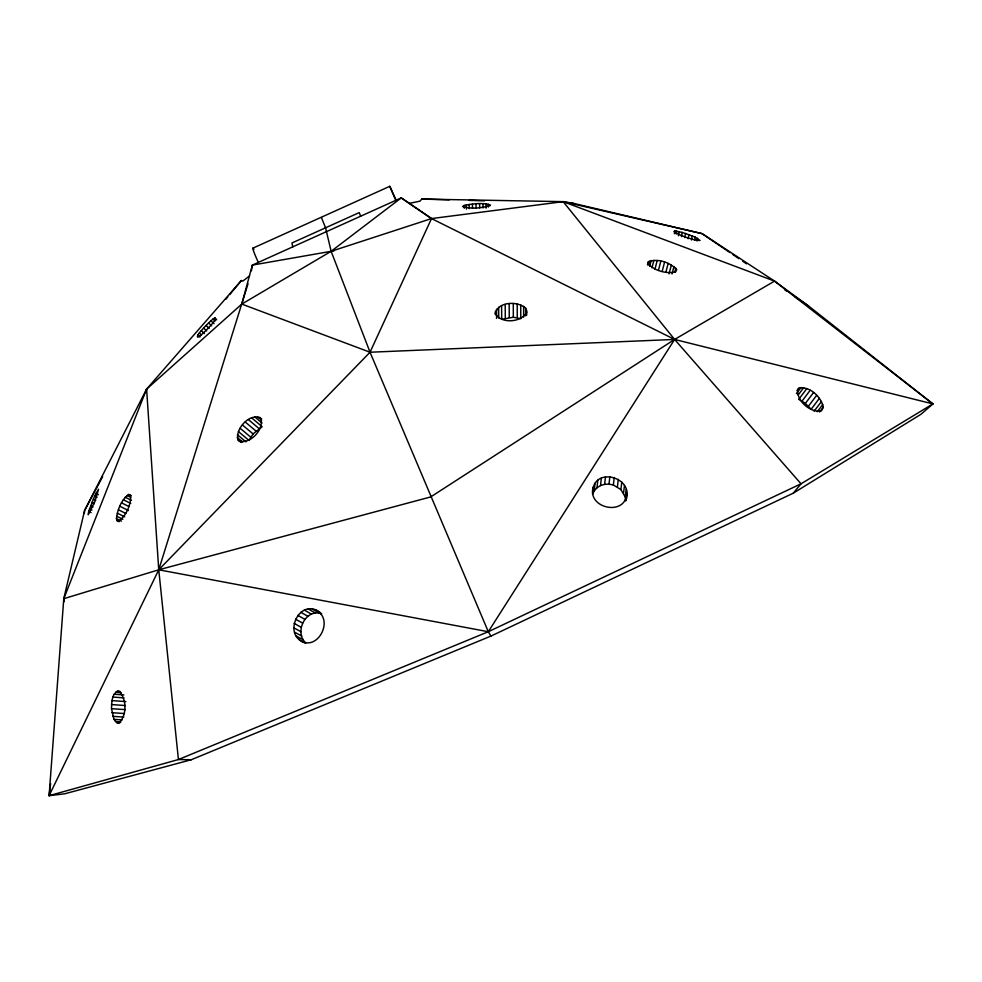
<?xml version="1.0" encoding="UTF-8"?>
<svg xmlns="http://www.w3.org/2000/svg" width="982" height="982" viewBox="0 0 982 982"><rect width="100%" height="100%" fill="white"/><g stroke="black" fill="none" stroke-linecap="round" stroke-linejoin="round"><path stroke-width="1.47" d="M525.652 315.848L525.665 308.201C517.71 300.738 497.69 301.474 495.272 313.663C501.311 324.011 520.914 322.624 526.659 312.509L525.665 308.201M526.659 315.271L526.696 310.287M111.518 708.673C111.69 702.731 111.592 694.679 117.324 691.242L119.043 691.328C126.874 698.816 127.132 715.841 118.736 722.912L117.018 722.764L113.912 719.352L111.518 708.673L125.377 709.642M259.53 417.24L261.028 418.725C263.704 429.895 250.729 443.876 239.375 441.299L237.914 439.764C234.993 428.52 250.84 411.249 261.642 419.032M116.441 518.692C117.447 509.744 121.228 500.022 128.556 494.462L130.594 495.259C131.171 504.834 126.248 515.403 118.748 521.332L117.533 521.344L116.441 518.692L121.437 521.123M449.314 199.849L421.732 199.064L563.165 201.654L573.439 203.348L702.118 233.655L774.553 281.11L808.665 306.053L932.9 403.909L920.993 414.269L793.247 493.197L490.926 636.091L191.245 759.749L64.579 793.824L49.1 795.678L63.769 598.701L84.599 510.48L146.6 389.118L241.474 280.41L229.763 294.526M320.549 612.842C299.952 595.841 280.791 636.189 305.795 642.964C293.863 632.212 305.697 608.103 321.63 613.799M648.157 262.059L648.046 263.336C654.245 270.934 666.213 273.966 675.641 271.953L676.708 269.669C670.338 262.366 657.142 257.824 648.157 262.059L647.482 264.747M592.686 492.854C592.232 465.517 635.624 476.749 625.718 500.918L625.178 496.855L626.16 489.404M592.539 494.351L594.294 490.742L595.018 483.267M594.294 490.742L597.019 487.747L597.768 480.247M597.019 487.747L600.554 485.562L601.328 478.05M600.554 485.562L604.642 484.335L605.452 476.81M146.306 391.757L146.6 389.118L241.805 304.089L331.13 251.306L401.245 197.885L431.515 218.569L674.597 339.441L932.9 403.909L801.03 483.807L488.3 631.721L178.429 759.54L49.1 795.678L50.659 783.599M604.642 484.335L609.012 484.138L609.847 476.626M84.243 513.5L84.599 510.48L102.619 476.724M625.178 496.855L620.87 489.576L613.357 484.998L614.241 477.485M617.408 486.851L618.316 479.351M620.87 489.576L621.815 482.088M623.521 492.989L624.491 485.513M626.7 493.492C625.718 516.765 586.598 508.467 593.263 486.888M251.404 270.774L252.325 265.115L401.245 197.885L431.515 218.569L563.165 201.654L702.118 233.655L730.019 252.62M674.425 233.741L674.929 230.942L682.208 232.415L695.182 237.092L700.056 240.504L694.863 239.989L684.994 236.993L676.316 233.299L673.861 231.543L674.929 230.942M676.217 233.925L676.721 231.126M678.439 235.815L679.2 231.629M681.447 236.588L682.208 232.415M684.761 237.607L685.522 233.421M688.186 238.773L688.947 234.6M691.475 240.025L692.236 235.852M694.667 239.89L695.182 237.092M697.06 241.056L697.576 238.258M823.284 407.162L821.59 410.807C810.42 413.177 796.611 401 797.58 389.621L798.906 388.172C809.88 385.963 821.136 396.838 823.284 407.162L819.589 411.998M648.206 265.115L649.225 261.089M649.679 266.441L651.189 260.488M652.011 267.73L653.902 260.304M654.908 269.436L657.191 260.537M658.529 270.062L660.825 261.175M662.261 271.057L664.556 262.169M665.845 272.345L668.153 263.458M669.037 273.843L671.357 264.956M672.019 273.978L673.959 266.564M674.744 272.186L675.788 268.172M88.699 511.18L88.208 514.728L94.898 501.581L98.568 489.183L94.689 495.898L88.699 511.18L91.093 512.653M248.029 283.749L158.753 569.793L49.1 795.678M64.247 601.659L63.769 598.701L146.6 389.118L158.753 569.793L178.429 759.54L191.245 759.749M251.601 417.792L262.169 426.74L253.086 433.934L249.047 440.464L238.393 431.552M197.91 335.009C193.92 343.872 214.53 322.145 215.083 319.936C218.74 311.392 198.548 332.775 197.91 335.009L200.009 336.973M797.089 390.615L798.906 388.172M796.451 393.586L800.981 387.497M798.243 394.924L803.693 387.632M798.648 399.49L806.823 388.565M799.765 400.042L801.999 401.147L810.187 390.247M819.393 398.348L811.144 409.224L805.35 403.43L813.55 392.542M808.468 406.18L816.693 395.304M814.127 411.151L821.48 401.491M817.282 411.74L822.806 404.486M225.86 299.24L227.812 296.883M793.247 493.197L801.03 483.807L674.597 339.441L563.165 201.654L774.553 281.11L932.9 403.909M421.965 198.904L419.94 201.15L409.617 203.311M249.588 275.881L242.873 281.048L240.627 280.729M774.553 281.11L674.597 339.441L430.705 496.929L158.753 569.793L63.769 598.701M252.84 248.176L389.768 186.322L396.151 200.23M464.179 205.422L462.559 206.527C471.213 209.227 481.475 208.123 490.178 205.606L490.472 205.066C482.199 202.304 472.673 203.839 464.179 205.422L464.302 208.258M520.755 304.923L520.767 318.671L513.328 317.26L501.704 319.346L501.606 305.635M325.57 227.787L331.13 251.306L370.03 352.231L488.3 631.721L674.597 339.441L370.03 352.231L241.805 304.089L252.325 265.115L331.13 251.306L431.515 218.569L370.03 352.231L158.753 569.793L488.3 631.721L490.926 636.091M331.13 251.306L334.125 250.754M469.236 200.402L484.556 200.844M568.836 203.213L573.439 203.348M113.912 719.352L122.247 719.916M115.373 721.549L120.933 721.917M117.018 722.764L119.804 722.948M112.734 716.332L123.83 717.081M111.923 712.687L124.395 713.546M111.567 704.548L125.414 705.542M112.046 700.583L125.892 701.602M114.17 694.213L123.867 694.949M112.93 697.06L124.014 697.895M117.324 691.242L120.111 691.451M115.667 692.224L121.216 692.654M609.012 484.138L613.357 484.998M298.7 639.172C316.253 654.086 335.476 619.752 315.922 610.166M116.625 516.201L122.848 519.257M116.76 520.448L119.252 521.663M118.368 509.768L125.819 513.439M117.275 513.169L124.739 516.827M121.51 502.845L128.961 506.528M119.816 506.258L128.495 510.53M125.242 497.248L131.441 500.329M123.364 499.777L130.802 503.459M128.556 494.462L131.048 495.701M127.009 495.444L130.741 497.285M301.94 641.442L304.297 642.694M296.159 635.992L303.266 639.81M294.502 632.126L301.609 635.968M293.827 627.842L300.934 631.708M294.17 623.423L301.265 627.326M295.521 619.163L302.603 623.104M297.779 615.358L304.837 619.323M300.799 612.265L307.832 616.254M304.371 610.08L311.38 614.094M308.262 608.975L315.247 612.989M312.202 609L319.162 613.014M319.187 612.412L321.495 613.75M95.991 493.21L98.372 494.683M94.689 495.898L97.071 497.371M93.302 499.003L95.684 500.464M91.915 502.293L94.297 503.754M90.639 505.57L93.02 507.031M89.534 508.602L91.927 510.063M732.56 254.338L738.906 258.647M742.711 261.237L746.516 263.827M784.569 289.678L787.098 291.409M794.708 296.576L808.665 306.053M801.999 401.147L805.35 403.43M237.411 434.719L245.954 441.839M237.251 437.518L242.591 441.974M237.914 439.764L241.13 442.44M242.468 425.01L253.086 433.934M240.111 428.25L250.754 437.162M245.304 422.064L255.897 431M248.409 419.596L259.002 428.545M257.358 416.564L261.58 420.161M254.645 416.749L262.047 423.033M199.371 333.008L201.457 334.96M206.073 325.435L209.166 328.332M203.593 328.049L206.699 330.946M201.31 330.627L204.428 333.549M214.628 317.91L216.703 319.862M213.008 319.064L215.07 321.004M210.946 320.783L214.027 323.679M208.577 322.955L211.658 325.852M321.421 217.513L325.607 227.934M396.102 200.991L389.768 186.322M360.664 216.212L359.216 212.603L291.973 242.959L292.759 246.875M472.379 204.06L472.538 208.282M469.077 204.428L469.261 208.65M466.29 204.894L466.462 209.129M482.96 203.704L483.119 207.963M479.547 203.679L479.719 207.926M475.939 203.802L476.11 208.037M488.275 204.17L488.385 207.042M485.93 203.863L486.09 208.159M496.524 309.269L496.597 318.426M495.37 311.441L495.394 314.498M498.647 307.292L498.733 317.959M505.202 304.408L505.288 318.119M509.179 303.696L509.241 317.407M517.219 303.954L517.256 317.689M513.279 303.536L513.328 317.26M523.639 306.359L523.639 317.076M258.34 262.452A14.362 0.97 65.5 0 1 253.381 250.52A14.362 0.97 65.5 0 1 253.921 249.367"/></g></svg>
